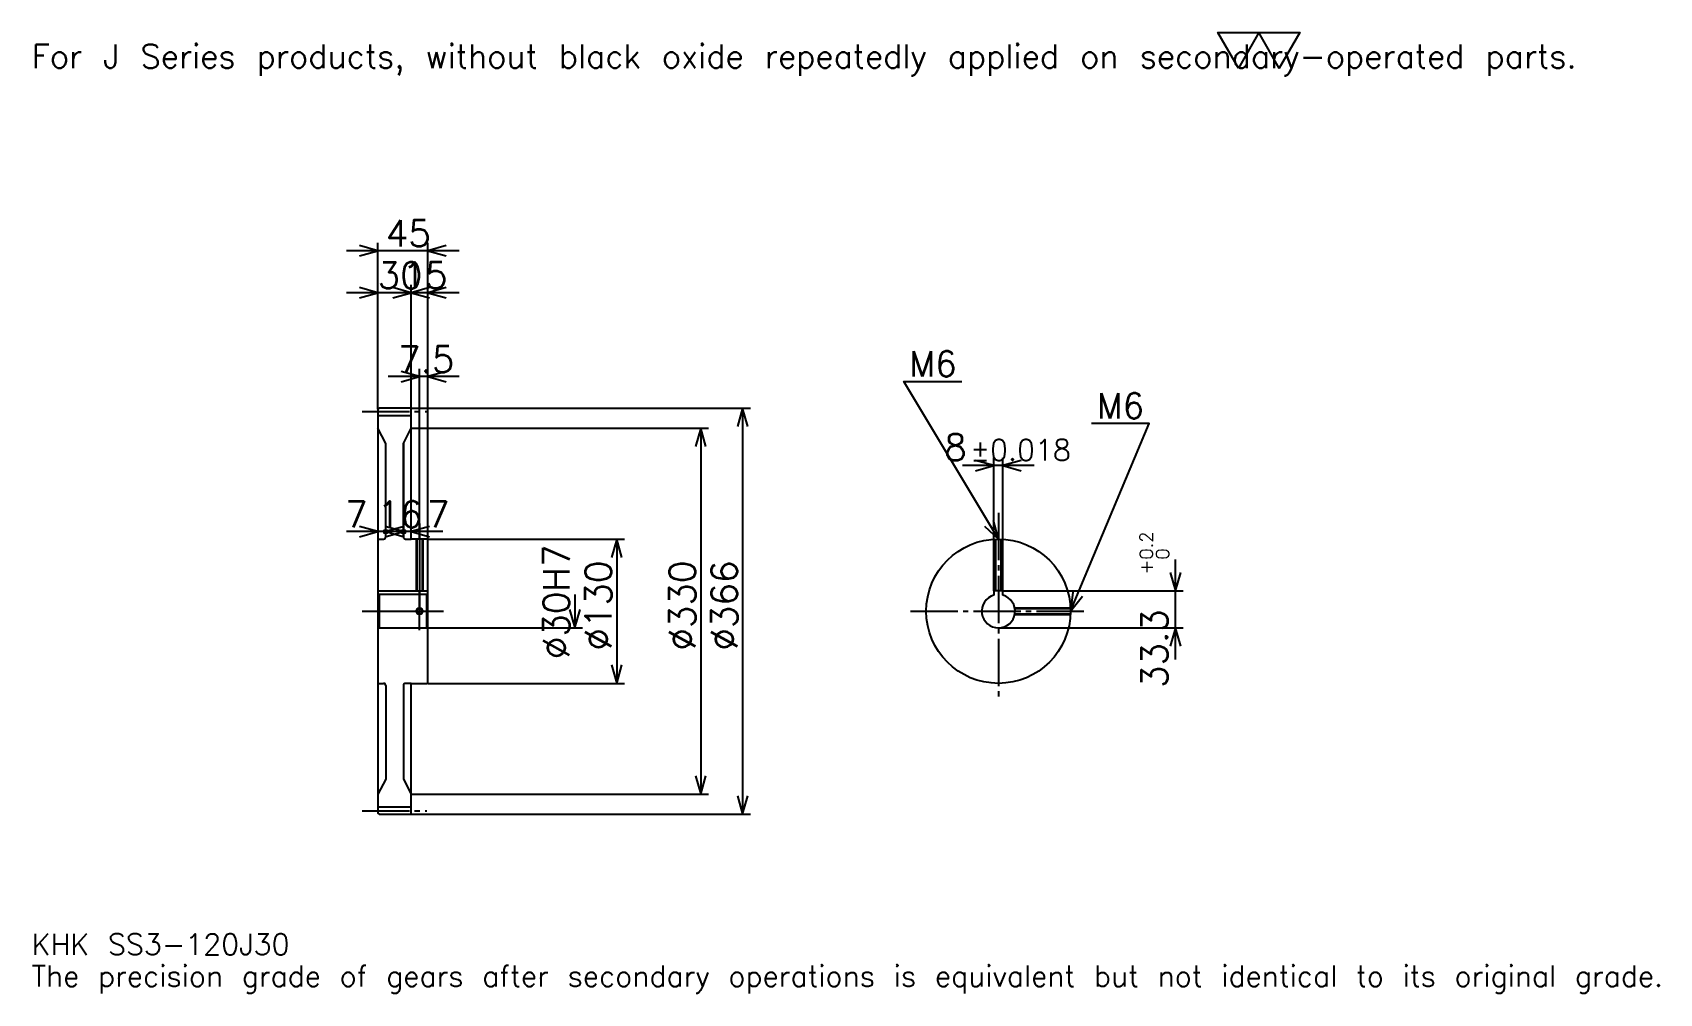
# Model space of a CAD drawing. Extents: x 48 to 1515, y 17 to 883.
import ezdxf

# ---------------------------------------------------------------- set-up
doc = ezdxf.new("R2010")
doc.units = 0
doc.linetypes.add('DASHDOT', pattern=[56.756758, 42.567568, -4.72973, 4.72973, -4.72973])
doc.layers.get('0').update_dxf_attribs({"linetype": 'CONTINUOUS'})
doc.layers.add('DASHDOT', color=6, linetype='DASHDOT')
doc.styles.add('KANJI', font='TXT', dxfattribs={"bigfont": 'BIGFONT'})

msp = doc.modelspace()

# ---------------------------------------------------------------- linework, layer by layer
at = {"color": 5}
for p, q in [((359.459473, 544.824341), (359.459473, 693.810852)), ((404.459473, 544.824341), (404.459473, 693.810852)), ((432.83786, 686.716248), (331.081085, 686.716248)), ((417.83786, 648.878418), (331.081085, 648.878418)), ((432.83786, 648.878418), (361.081085, 648.878418)), ((389.459473, 544.824341), (389.459473, 655.973022)), ((432.83786, 573.202698), (368.581085, 573.202698)), ((396.959473, 544.824341), (396.959473, 580.297302)), ((359.459473, 543.824341), (359.459473, 544.824341)), ((388.459473, 544.824341), (404.459473, 544.824341)), ((389.459473, 543.824341), (389.459473, 544.824341)), ((396.959473, 426.824341), (396.959473, 544.824341)), ((396.959473, 426.824341), (396.959473, 544.824341)), ((404.459473, 544.824341), (695.337891, 544.824341)), ((404.459473, 425.824341), (404.459473, 544.824341)), ((688.243286, 544.824341), (688.243286, 178.824341)), ((389.459473, 526.824341), (404.459473, 526.824341)), ((404.459473, 526.824341), (657.5, 526.824341)), ((650.405396, 526.824341), (650.405396, 196.824341)), ((914.783813, 380.124329), (914.783813, 500.135132)), ((922.783813, 380.124329), (922.783813, 500.135132)), ((951.16217, 493.040558), (886.405457, 493.040558)), ((394.83786, 433.554077), (331.081085, 433.554077)), ((410.83786, 433.554077), (338.081085, 433.554077)), ((417.83786, 433.554077), (354.081085, 433.554077)), ((404.459473, 426.824341), (581.824341, 426.824341)), ((574.729736, 426.824341), (574.729736, 296.824341)), ((1078.378418, 318.445953), (1078.378418, 408.502716)), ((536.891907, 376.824341), (536.891907, 346.824341)), ((922.783813, 380.124329), (1085.473022, 380.124329)), ((404.459473, 346.824341), (543.986511, 346.824341)), ((918.783813, 346.824341), (1085.473022, 346.824341)), ((404.459473, 296.824341), (581.824341, 296.824341)), ((389.459473, 196.824341), (404.459473, 196.824341)), ((404.459473, 196.824341), (657.5, 196.824341)), ((388.459473, 178.824341), (404.459473, 178.824341)), ((404.459473, 178.824341), (695.337891, 178.824341))]:
    msp.add_line(p, q, dxfattribs=at)
at = {"color": 4}
for p, q in [((359.459473, 538.074341), (389.459473, 538.074341)), ((382.459473, 513.08606), (382.459473, 428.824341)), ((359.459473, 426.824341), (364.459473, 426.824341)), ((384.459473, 426.824341), (389.459473, 426.824341)), ((359.459473, 380.124329), (404.459473, 380.124329)), ((404.459473, 377.824341), (403.459473, 376.824341)), ((359.459473, 345.824341), (360.459473, 346.824341)), ((404.459473, 345.824341), (403.459473, 346.824341)), ((359.459473, 296.824341), (364.459473, 296.824341)), ((382.459473, 294.824341), (382.459473, 210.562607)), ((389.459473, 296.824341), (384.459473, 296.824341)), ((359.459473, 185.574341), (389.459473, 185.574341))]:
    msp.add_line(p, q, dxfattribs=at)
at = {"color": 7}
msp.add_lwpolyline([(1135.135132, 851.351379), (1116.689209, 883.324341), (1190.473022, 883.324341), (1172.026978, 851.351379), (1153.581055, 883.324341), (1135.135132, 851.351379)], dxfattribs=at)
at = {"color": 5}
for points in [[(342.905426, 681.986511), (359.459473, 686.716248), (342.905426, 691.445984)], [(421.013519, 691.445984), (404.459473, 686.716248), (421.013519, 681.986511)], [(342.905426, 644.148682), (359.459473, 648.878418), (342.905426, 653.608154)], [(372.905426, 644.148682), (389.459473, 648.878418), (372.905426, 653.608154)], [(406.013519, 653.608154), (389.459473, 648.878418), (406.013519, 644.148682)], [(421.013519, 653.608154), (404.459473, 648.878418), (421.013519, 644.148682)], [(380.405426, 568.472961), (396.959473, 573.202698), (380.405426, 577.932434)], [(421.013519, 577.932434), (404.459473, 573.202698), (421.013519, 568.472961)], [(918.783813, 426.824341), (833.648682, 568.716248), (885.675659, 568.716248)], [(692.973022, 528.270264), (688.243286, 544.824341), (683.51355, 528.270264)], [(983.783813, 361.824341), (1054.729736, 530.878418), (1002.702698, 530.878418)], [(655.135132, 510.270294), (650.405396, 526.824341), (645.675659, 510.270294)], [(898.229736, 488.310822), (914.783813, 493.040558), (898.229736, 497.770294)], [(939.337891, 497.770294), (922.783813, 493.040558), (939.337891, 488.310822)], [(906.211121, 438.585907), (918.783813, 426.824341), (914.32251, 443.452759)], [(342.905426, 428.824341), (359.459473, 433.554077), (342.905426, 438.283813)], [(366.459473, 433.554077), (365.040558, 434.972992), (367.878387, 434.972992), (367.878387, 432.135132), (365.040558, 432.135132), (365.040558, 434.972992), (366.459473, 433.554077), (367.878387, 432.135132), (367.878387, 434.972992), (366.459473, 433.554077)], [(365.905426, 428.824341), (382.459473, 433.554077), (365.905426, 438.283813)], [(383.013519, 438.283813), (366.459473, 433.554077), (383.013519, 428.824341)], [(382.459473, 433.554077), (381.040558, 434.972992), (383.878387, 434.972992), (383.878387, 432.135132), (381.040558, 432.135132), (381.040558, 434.972992), (382.459473, 433.554077), (383.878387, 432.135132), (383.878387, 434.972992), (382.459473, 433.554077)], [(406.013519, 438.283813), (389.459473, 433.554077), (406.013519, 428.824341)], [(579.459473, 410.270294), (574.729736, 426.824341), (570, 410.270294)], [(1073.648682, 396.678406), (1078.378418, 380.124329), (1083.108154, 396.678406)], [(985.828491, 378.918976), (983.783813, 361.824341), (994.550964, 375.258453)], [(532.16217, 363.378387), (536.891907, 346.824341), (541.621643, 363.378387)], [(1083.108154, 330.270294), (1078.378418, 346.824341), (1073.648682, 330.270294)], [(570, 313.378387), (574.729736, 296.824341), (579.459473, 313.378387)], [(645.675659, 213.378387), (650.405396, 196.824341), (655.135132, 213.378387)], [(683.51355, 195.378387), (688.243286, 178.824341), (692.973022, 195.378387)]]:
    msp.add_lwpolyline(points, dxfattribs=at)
at = {"color": 4}
for points in [[(389.459473, 543.824341), (388.459473, 544.824341), (360.459473, 544.824341), (359.459473, 543.824341), (359.459473, 345.824341)], [(359.459473, 345.824341), (359.459473, 179.824341), (360.459473, 178.824341), (388.459473, 178.824341), (389.459473, 179.824341), (389.459473, 296.824341), (403.459473, 296.824341), (404.459473, 297.824341), (404.459473, 425.824341), (403.459473, 426.824341), (389.459473, 426.824341), (389.459473, 543.824341)], [(366.459473, 428.824341), (366.459473, 513.08606), (359.459473, 526.824341)], [(382.459473, 428.824341), (382.459473, 513.08606), (389.459473, 526.824341)], [(393.959473, 426.824341), (393.959473, 380.124329)], [(394.499481, 426.824341), (394.499481, 380.124329)], [(399.419464, 426.824341), (399.419464, 380.124329)], [(399.959473, 426.824341), (399.959473, 380.124329)], [(915.783813, 380.124329), (915.783813, 426.755066)], [(916.323792, 380.124329), (916.323792, 426.777771)], [(921.243835, 380.124329), (921.243835, 426.777771)], [(921.783813, 380.124329), (921.783813, 426.755066)], [(359.459473, 377.824341), (360.459473, 376.824341), (360.459473, 346.824341), (403.459473, 346.824341), (403.459473, 376.824341), (360.459473, 376.824341)], [(922.783813, 376.281158), (922.783813, 380.124329), (914.783813, 380.124329), (914.783813, 376.281158)], [(933.480774, 364.824341), (983.714539, 364.824341)], [(933.480774, 358.824341), (983.714539, 358.824341)], [(933.580688, 364.284332), (983.737244, 364.284332)], [(933.580688, 359.364349), (983.737244, 359.364349)], [(366.459473, 294.824341), (366.459473, 210.562607), (359.459473, 196.824341)], [(382.459473, 294.824341), (382.459473, 210.562607), (389.459473, 196.824341)]]:
    msp.add_lwpolyline(points, dxfattribs=at)
for centre, radius in [((918.783813, 361.824341), 65), ((396.959473, 361.824341), 2.46)]:
    msp.add_circle(centre, radius, dxfattribs=at)
at = {"color": 7}
msp.add_circle((396.959473, 361.824341), 3, dxfattribs=at)
at = {"color": 4}
for centre, radius, start, end in [((364.459473, 428.824341), 2, 270, 0), ((384.459473, 428.824341), 2, 180, 270), ((918.783813, 361.824341), 15, 105.466010323, 74.533989677), ((364.459473, 294.824341), 2, 0, 90), ((384.459473, 294.824341), 2, 90, 180)]:
    msp.add_arc(centre, radius, start, end, dxfattribs=at)
at = {"layer": 'DASHDOT', "color": 7}
for p, q in [((345.270294, 541.824341), (403.648651, 541.824341)), ((918.783813, 450.472992), (918.783813, 282.635162)), ((396.959473, 426.824341), (396.959473, 361.824341)), ((345.270294, 361.824341), (418.648651, 361.824341)), ((839.594604, 361.824341), (997.972961, 361.824341)), ((345.270294, 181.824341), (403.648651, 181.824341))]:
    msp.add_line(p, q, dxfattribs=at)
for points in [[(396.959473, 441.013519), (396.959473, 365.93515)], [(396.959473, 344.635162), (396.959473, 379.013519)], [(379.770294, 361.824341), (414.148651, 361.824341)]]:
    msp.add_lwpolyline(points, dxfattribs=at)

# ---------------------------------------------------------------- texts
at = {"color": 7, "style": 'KANJI'}
for s, height, p in [('For J Series products, without black oxide repeatedly applied on secondary-operated parts.', 21.283784, (47.297298, 851.351379)), ('45', 23.648649, (366.58786, 690.5)), ('30', 23.648649, (359.08786, 652.66217)), ('15', 23.648649, (381.58786, 652.66217)), ('7.5', 23.648649, (377.652039, 576.986511)), ('M6', 22.702704, (838.378418, 573.445984)), ('M6', 22.702704, (1007.432434, 535.608154)), ('8', 23.648649, (869.968323, 497.770294)), ('%%p0.018', 18.918919, (893.377563, 497.770294)), ('7', 23.648649, (329.898651, 437.33786)), ('16', 23.648649, (359.08786, 437.33786)), ('7', 23.648649, (403.648651, 437.33786)), ('KHK SS3-120J30', 18.918919, (47.297298, 52.027027)), ('The precision grade of gears after secondary operations is equivalent but not identical to its original grade.', 18.918919, (47.297298, 23.648649))]:
    msp.add_text(s, height=height, dxfattribs=at).set_placement(p)
for s, height, p in [('0.2', 11.824324, (1058.040527, 408.317535)), ('%%c30H7', 23.648649, (532.16217, 318.665558)), ('0', 11.824324, (1072.702759, 408.317535)), ('%%c130', 23.648649, (570, 326.351379)), ('%%c330', 23.648649, (645.675659, 326.351379)), ('%%c366', 23.648649, (683.51355, 326.351379)), ('+', 11.824324, (1058.040527, 395.07428)), ('33.3', 23.648649, (1071.283813, 292.713562))]:
    msp.add_text(s, height=height, rotation=90, dxfattribs=at).set_placement(p)

doc.saveas('drawing.dxf')
